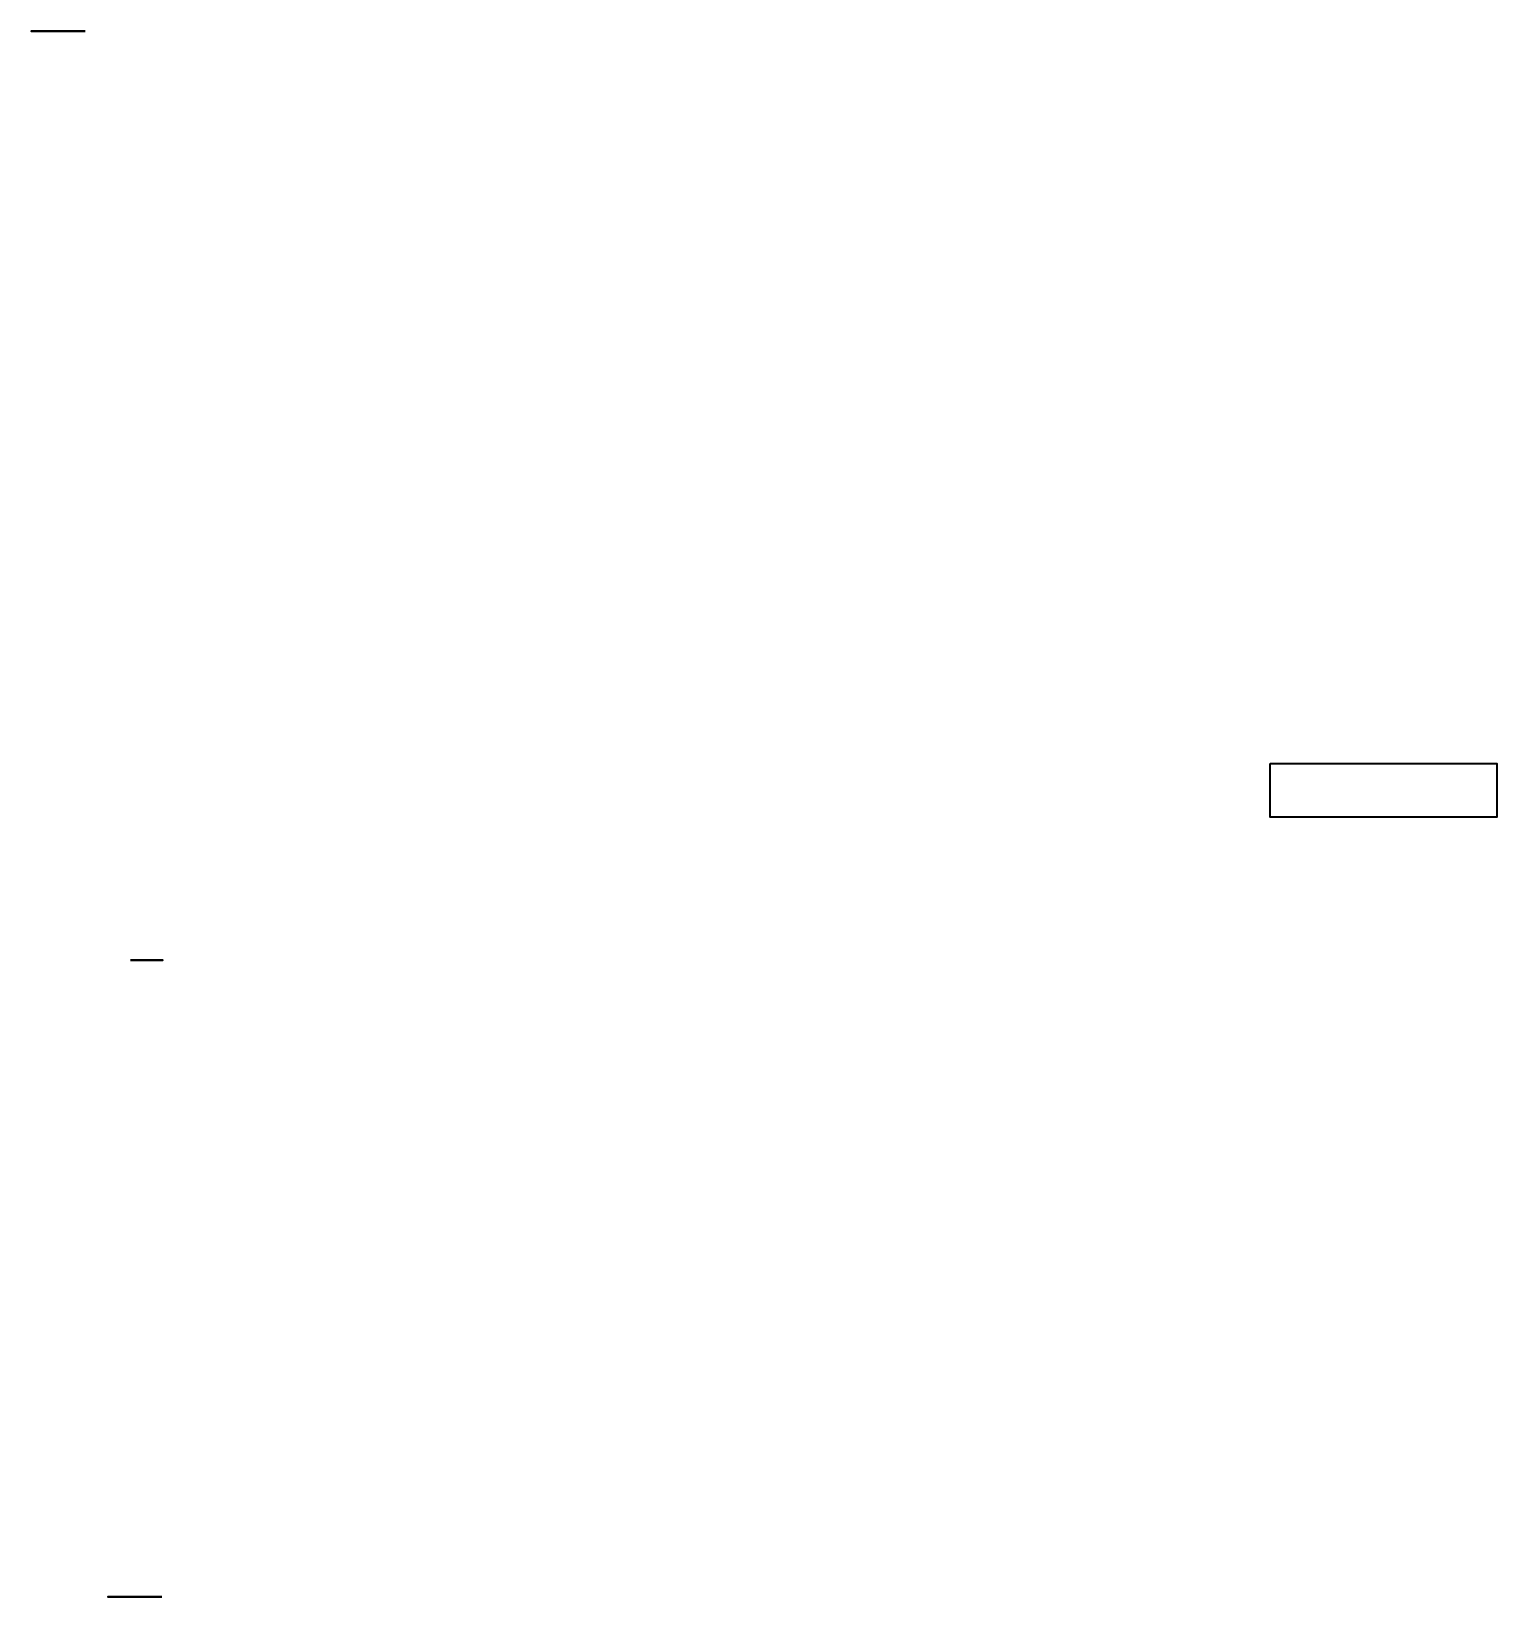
# Model space of a CAD drawing. Header units: inches. Extents: x -38.1 to -10.9, y 19.2 to 48.2.
import ezdxf

# ---------------------------------------------------------------- set-up
doc = ezdxf.new("R2010")
doc.units = ezdxf.units.IN
doc.header["$MEASUREMENT"] = 0
doc.styles.get("Standard").update_dxf_attribs({"font": 'Arial.ttf'})

msp = doc.modelspace()

# ---------------------------------------------------------------- linework, layer by layer
at = {"elevation": 4}
msp.add_lwpolyline([(-15.134, 34.663), (-10.934, 34.663), (-10.934, 33.663), (-15.134, 33.663)], close=True, dxfattribs=at)
at = {"extrusion": (0, -1, 0)}
for centre in [(-37.619, 5.698, -48.247), (-36.196, 2, -19.202)]:
    msp.add_circle(centre, 0.5, dxfattribs=at)
at = {"extrusion": (0, 1, 0)}
msp.add_circle((35.98, 0.571, 31.012), 0.3, dxfattribs=at)

# ---------------------------------------------------------------- texts
at = {"extrusion": (0, -1, 0), "insert": (-36.58, 48.247, 7.124), "char_height": 1, "attachment_point": 1, "text_direction": (1, 0, 0)}
msp.add_mtext_dynamic_manual_height_columns('LEDITRON', width=5.80597, gutter_width=1, heights=[0], dxfattribs=at)

doc.saveas('drawing.dxf')
